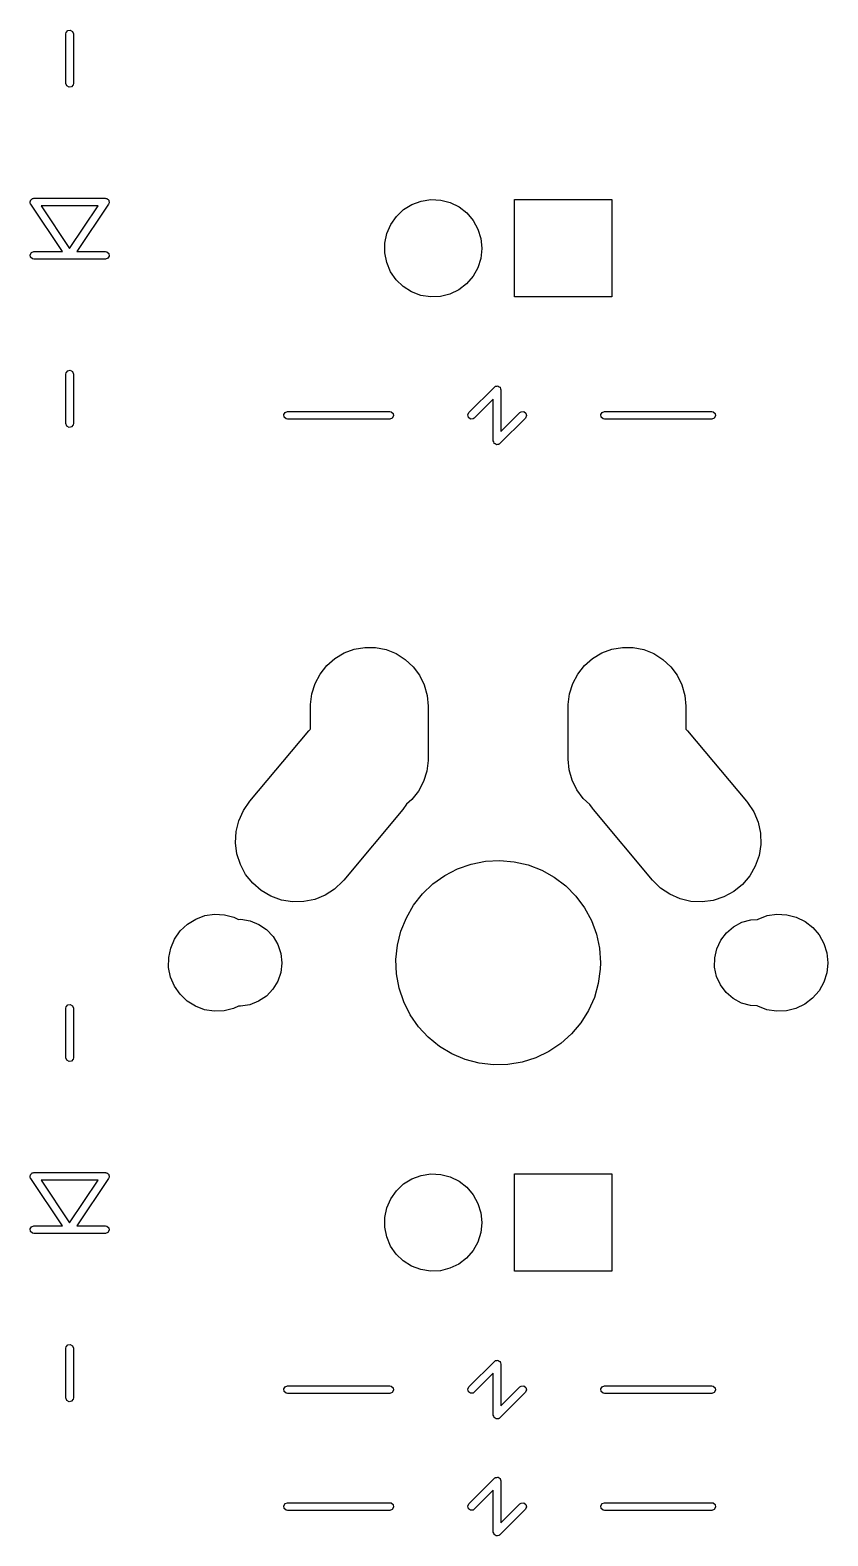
# Model space of a CAD drawing. Extents: x 0 to 132, y -20 to 105.
# Drawn here: x 37.69 to 53.3, y 21.61 to 51.05 of the extents above; entities that cross this region are included whole.
import ezdxf

# ---------------------------------------------------------------- set-up
doc = ezdxf.new("R2010")
doc.units = 0
doc.layers.add('BLACK', color=7, linetype='CONTINUOUS')

msp = doc.modelspace()

# ---------------------------------------------------------------- linework, layer by layer
at = {"layer": 'BLACK', "linetype": 'CONTINUOUS'}
for p, q in [((38.389, 50.9735), (38.3935, 50.9992)), ((38.389, 50.0035), (38.389, 50.9735)), ((38.3935, 50.9992), (38.4265, 51.0385)), ((38.4265, 51.0385), (38.477, 51.0474)), ((38.477, 51.0474), (38.5215, 51.0217)), ((38.5215, 51.0217), (38.539, 50.9735)), ((38.539, 50.9735), (38.539, 50.0035)), ((38.4065, 49.9553), (38.389, 50.0035)), ((38.451, 49.9296), (38.4065, 49.9553)), ((38.5015, 49.9385), (38.451, 49.9296)), ((38.5345, 49.9778), (38.5015, 49.9385)), ((38.539, 50.0035), (38.5345, 49.9778)), ((37.6901, 47.6965), (37.6955, 47.7058)), ((37.6929, 47.681), (37.6901, 47.6965)), ((37.6955, 47.7058), (37.6966, 47.7164)), ((37.6966, 47.7164), (37.7079, 47.7273)), ((37.7079, 47.7273), (37.7158, 47.741)), ((37.7158, 47.741), (37.7259, 47.7446)), ((37.7259, 47.7446), (37.7336, 47.752)), ((37.7336, 47.752), (37.7492, 47.7531)), ((37.7492, 47.7531), (37.764, 47.7585)), ((37.764, 47.7585), (39.164, 47.7585)), ((39.164, 47.7585), (39.1676, 47.7579)), ((39.1676, 47.7579), (39.1692, 47.7583)), ((39.1692, 47.7583), (39.1719, 47.7571)), ((39.1719, 47.7571), (39.1897, 47.754)), ((39.1897, 47.754), (39.2017, 47.7439)), ((39.2017, 47.7439), (39.216, 47.7375)), ((39.216, 47.7375), (39.2207, 47.7279)), ((39.2207, 47.7279), (39.229, 47.721)), ((39.229, 47.721), (39.2317, 47.7055)), ((39.2317, 47.7055), (39.2386, 47.6914)), ((45.1585, 47.6386), (45.3391, 47.7051)), ((45.3391, 47.7051), (45.5295, 47.7339)), ((45.5295, 47.7339), (45.7217, 47.7238)), ((45.7217, 47.7238), (45.908, 47.6753)), ((47.1635, 45.83), (47.1635, 47.735)), ((47.1635, 47.735), (49.0685, 47.735)), ((49.0685, 47.735), (49.0685, 45.83)), ((37.6912, 47.6654), (37.6929, 47.681)), ((37.6985, 47.6489), (37.6912, 47.6654)), ((37.699, 47.646), (37.6985, 47.6489)), ((37.7003, 47.6449), (37.699, 47.646)), ((37.7018, 47.6416), (37.7003, 47.6449)), ((38.3231, 46.7185), (37.7018, 47.6416)), ((37.9049, 47.6085), (38.464, 46.7778)), ((39.0231, 47.6085), (37.9049, 47.6085)), ((38.464, 46.7778), (39.0231, 47.6085)), ((39.2262, 47.6416), (38.6049, 46.7185)), ((39.23, 47.6569), (39.2262, 47.6416)), ((39.2379, 47.6705), (39.23, 47.6569)), ((39.2386, 47.6914), (39.236, 47.681)), ((39.236, 47.681), (39.2379, 47.6705)), ((44.7445, 47.2472), (44.855, 47.4049)), ((44.855, 47.4049), (44.9948, 47.5372)), ((44.9948, 47.5372), (45.1585, 47.6386)), ((45.908, 47.6753), (46.0807, 47.5903)), ((46.0807, 47.5903), (46.2329, 47.4723)), ((46.2329, 47.4723), (46.3581, 47.3261)), ((44.6681, 47.0705), (44.7445, 47.2472)), ((46.3581, 47.3261), (46.4515, 47.1577)), ((46.4515, 47.1577), (46.509, 46.974)), ((44.628, 46.6896), (44.6287, 46.8821)), ((44.6287, 46.8821), (44.6681, 47.0705)), ((46.509, 46.974), (46.5285, 46.7825)), ((37.6901, 46.6565), (37.7158, 46.701)), ((37.699, 46.606), (37.6901, 46.6565)), ((37.7383, 46.573), (37.699, 46.606)), ((37.7158, 46.701), (37.764, 46.7185)), ((37.764, 46.5685), (37.7383, 46.573)), ((37.764, 46.7185), (38.3231, 46.7185)), ((39.164, 46.5685), (37.764, 46.5685)), ((38.6049, 46.7185), (39.164, 46.7185)), ((39.164, 46.7185), (39.1897, 46.714)), ((39.2122, 46.586), (39.164, 46.5685)), ((39.1897, 46.714), (39.229, 46.681)), ((39.2379, 46.6305), (39.2122, 46.586)), ((39.229, 46.681), (39.2379, 46.6305)), ((44.6661, 46.5008), (44.628, 46.6896)), ((46.5077, 46.5845), (46.4488, 46.4012)), ((46.5285, 46.7758), (46.5077, 46.5845)), ((46.5285, 46.7825), (46.5285, 46.7758)), ((44.7413, 46.3236), (44.6661, 46.5008)), ((44.8506, 46.1652), (44.7413, 46.3236)), ((46.3543, 46.2334), (46.228, 46.0882)), ((46.4488, 46.4012), (46.3543, 46.2334)), ((44.9896, 46.0319), (44.8506, 46.1652)), ((45.1525, 45.9293), (44.9896, 46.0319)), ((45.3327, 45.8616), (45.1525, 45.9293)), ((46.0751, 45.9712), (45.9018, 45.8874)), ((46.228, 46.0882), (46.0751, 45.9712)), ((45.5228, 45.8315), (45.3327, 45.8616)), ((45.7151, 45.8402), (45.5228, 45.8315)), ((45.9018, 45.8874), (45.7151, 45.8402)), ((49.0685, 45.83), (47.1635, 45.83)), ((38.389, 44.3235), (38.3935, 44.3492)), ((38.389, 43.3535), (38.389, 44.3235)), ((38.3935, 44.3492), (38.4265, 44.3885)), ((38.4265, 44.3885), (38.477, 44.3974)), ((38.477, 44.3974), (38.5215, 44.3717)), ((38.5215, 44.3717), (38.539, 44.3235)), ((38.539, 44.3235), (38.539, 43.3535)), ((46.273, 43.5685), (46.773, 44.0685)), ((46.773, 44.0685), (46.7864, 44.0779)), ((46.7864, 44.0779), (46.7885, 44.0805)), ((46.7885, 44.0805), (46.7905, 44.0808)), ((46.7905, 44.0808), (46.7943, 44.0835)), ((46.7943, 44.0835), (46.8168, 44.0854)), ((46.8168, 44.0854), (46.839, 44.0894)), ((46.839, 44.0894), (46.842, 44.0876)), ((46.842, 44.0876), (46.8454, 44.0879)), ((46.8454, 44.0879), (46.8639, 44.075)), ((46.8639, 44.075), (46.8835, 44.0637)), ((46.8835, 44.0637), (46.8846, 44.0605)), ((46.8846, 44.0605), (46.8874, 44.0585)), ((46.8874, 44.0585), (46.8933, 44.0367)), ((46.8933, 44.0367), (46.901, 44.0155)), ((46.901, 44.0155), (46.901, 43.1966)), ((42.6778, 43.573), (42.726, 43.5905)), ((42.726, 43.5905), (44.726, 43.5905)), ((44.726, 43.5905), (44.7517, 43.586)), ((44.7517, 43.586), (44.791, 43.553)), ((46.751, 43.8344), (46.379, 43.4625)), ((46.751, 43.0155), (46.751, 43.8344)), ((47.273, 43.5685), (47.2943, 43.5835)), ((47.2943, 43.5835), (47.3454, 43.5879)), ((47.3454, 43.5879), (47.3874, 43.5585)), ((48.8778, 43.573), (48.926, 43.5905)), ((48.926, 43.5905), (51.026, 43.5905)), ((51.026, 43.5905), (51.0517, 43.586)), ((51.0517, 43.586), (51.091, 43.553)), ((38.4065, 43.3053), (38.389, 43.3535)), ((38.451, 43.2796), (38.4065, 43.3053)), ((38.5015, 43.2885), (38.451, 43.2796)), ((38.5345, 43.3278), (38.5015, 43.2885)), ((38.539, 43.3535), (38.5345, 43.3278)), ((42.6521, 43.5285), (42.6778, 43.573)), ((42.661, 43.478), (42.6521, 43.5285)), ((42.7003, 43.445), (42.661, 43.478)), ((42.726, 43.4405), (42.7003, 43.445)), ((44.726, 43.4405), (42.726, 43.4405)), ((44.7742, 43.458), (44.726, 43.4405)), ((44.7999, 43.5025), (44.7742, 43.458)), ((44.791, 43.553), (44.7999, 43.5025)), ((46.2513, 43.522), (46.273, 43.5685)), ((46.2646, 43.4725), (46.2513, 43.522)), ((46.3066, 43.4431), (46.2646, 43.4725)), ((46.3577, 43.4475), (46.3066, 43.4431)), ((46.379, 43.4625), (46.3577, 43.4475)), ((47.379, 43.4625), (46.879, 42.9625)), ((46.901, 43.1966), (47.273, 43.5685)), ((47.4007, 43.509), (47.379, 43.4625)), ((47.3874, 43.5585), (47.4007, 43.509)), ((48.8521, 43.5285), (48.8778, 43.573)), ((48.861, 43.478), (48.8521, 43.5285)), ((48.9003, 43.445), (48.861, 43.478)), ((48.926, 43.4405), (48.9003, 43.445)), ((51.026, 43.4405), (48.926, 43.4405)), ((51.0742, 43.458), (51.026, 43.4405)), ((51.0999, 43.5025), (51.0742, 43.458)), ((51.091, 43.553), (51.0999, 43.5025)), ((46.7587, 42.9943), (46.751, 43.0155)), ((46.7646, 42.9725), (46.7587, 42.9943)), ((46.7674, 42.9705), (46.7646, 42.9725)), ((46.7685, 42.9673), (46.7674, 42.9705)), ((46.7881, 42.956), (46.7685, 42.9673)), ((46.8066, 42.9431), (46.7881, 42.956)), ((46.81, 42.9434), (46.8066, 42.9431)), ((46.813, 42.9416), (46.81, 42.9434)), ((46.8352, 42.9456), (46.813, 42.9416)), ((46.8577, 42.9475), (46.8352, 42.9456)), ((46.8615, 42.9502), (46.8577, 42.9475)), ((46.8635, 42.9505), (46.8615, 42.9502)), ((46.8656, 42.9531), (46.8635, 42.9505)), ((46.879, 42.9625), (46.8656, 42.9531)), ((43.65, 38.7614), (43.8309, 38.869)), ((43.8309, 38.869), (44.0284, 38.9418)), ((44.0284, 38.9418), (44.2358, 38.9775)), ((44.2358, 38.9775), (44.4462, 38.9747)), ((44.4462, 38.9747), (44.6526, 38.9336)), ((44.6526, 38.9336), (44.8481, 38.8557)), ((48.69, 38.7614), (48.8709, 38.869)), ((48.8709, 38.869), (49.0684, 38.9418)), ((49.0684, 38.9418), (49.2758, 38.9775)), ((49.2758, 38.9775), (49.4862, 38.9747)), ((49.4862, 38.9747), (49.6926, 38.9336)), ((49.6926, 38.9336), (49.8881, 38.8557)), ((43.3615, 38.4573), (43.4918, 38.6226)), ((43.4918, 38.6226), (43.65, 38.7614)), ((44.8481, 38.8557), (45.0261, 38.7434)), ((45.0261, 38.7434), (45.1806, 38.6005)), ((45.1806, 38.6005), (45.3065, 38.4319)), ((48.4015, 38.4573), (48.5318, 38.6226)), ((48.5318, 38.6226), (48.69, 38.7614)), ((49.8881, 38.8557), (50.0661, 38.7434)), ((50.0661, 38.7434), (50.2206, 38.6005)), ((50.2206, 38.6005), (50.3465, 38.4319)), ((43.2635, 38.2711), (43.3615, 38.4573)), ((45.3065, 38.4319), (45.3996, 38.2431)), ((48.3035, 38.2711), (48.4015, 38.4573)), ((50.3465, 38.4319), (50.4396, 38.2431)), ((43.1764, 37.8611), (43.2011, 38.0701)), ((43.2011, 38.0701), (43.2635, 38.2711)), ((45.3996, 38.2431), (45.4567, 38.0406)), ((45.4567, 38.0406), (45.476, 37.831)), ((48.2164, 37.8611), (48.2411, 38.0701)), ((48.2411, 38.0701), (48.3035, 38.2711)), ((50.4396, 38.2431), (50.4967, 38.0406)), ((50.4967, 38.0406), (50.516, 37.831)), ((43.176, 37.831), (43.1764, 37.8611)), ((43.176, 37.383), (43.176, 37.831)), ((45.476, 37.831), (45.476, 36.794)), ((48.216, 37.831), (48.2164, 37.8611)), ((48.216, 36.794), (48.216, 37.831)), ((50.516, 37.831), (50.516, 37.38)), ((41.9882, 35.9706), (43.1452, 37.3495)), ((43.1452, 37.3495), (43.1657, 37.3733)), ((43.1657, 37.3733), (43.176, 37.383)), ((50.516, 37.38), (50.5468, 37.3495)), ((50.5468, 37.3495), (51.7038, 35.9706)), ((45.4509, 36.5549), (45.3885, 36.3539)), ((45.4756, 36.7639), (45.4509, 36.5549)), ((45.476, 36.794), (45.4756, 36.7639)), ((48.2353, 36.5844), (48.216, 36.794)), ((48.2924, 36.3819), (48.2353, 36.5844)), ((45.3885, 36.3539), (45.2905, 36.1677)), ((48.3855, 36.1931), (48.2924, 36.3819)), ((41.863, 35.7902), (41.9882, 35.9706)), ((45.1602, 36.0024), (45.056, 35.911)), ((45.2905, 36.1677), (45.1602, 36.0024)), ((48.5114, 36.0245), (48.3855, 36.1931)), ((48.639, 35.9066), (48.5114, 36.0245)), ((51.7038, 35.9706), (51.7237, 35.9463)), ((51.7237, 35.9463), (51.8441, 35.7627)), ((41.7728, 35.59), (41.863, 35.7902)), ((44.9837, 35.8068), (43.8267, 34.4279)), ((45.056, 35.911), (44.9837, 35.8068)), ((48.6884, 35.8312), (48.639, 35.9066)), ((48.7083, 35.8068), (48.6884, 35.8312)), ((49.8653, 34.4279), (48.7083, 35.8068)), ((51.8441, 35.7627), (51.929, 35.5601)), ((41.7082, 35.1574), (41.7206, 35.3767)), ((41.7206, 35.3767), (41.7728, 35.59)), ((51.929, 35.5601), (51.9756, 35.3455)), ((51.9756, 35.3455), (51.9823, 35.126)), ((41.7359, 34.9396), (41.7082, 35.1574)), ((51.9823, 35.126), (51.9489, 34.909)), ((41.8028, 34.7304), (41.7359, 34.9396)), ((46.0517, 34.648), (46.3183, 34.7416)), ((46.3183, 34.7416), (46.5953, 34.7967)), ((46.5953, 34.7967), (46.8774, 34.8123)), ((46.8774, 34.8123), (47.1589, 34.7879)), ((47.1589, 34.7879), (47.4341, 34.7241)), ((51.9489, 34.909), (51.8765, 34.7017)), ((41.9068, 34.537), (41.8028, 34.7304)), ((42.0442, 34.3657), (41.9068, 34.537)), ((45.5712, 34.3535), (45.801, 34.5178)), ((45.801, 34.5178), (46.0517, 34.648)), ((47.4341, 34.7241), (47.6976, 34.6222)), ((47.6976, 34.6222), (47.944, 34.4841)), ((47.944, 34.4841), (48.1686, 34.3127)), ((51.7675, 34.511), (51.6256, 34.3434)), ((51.8765, 34.7017), (51.7675, 34.511)), ((42.2106, 34.2224), (42.0442, 34.3657)), ((42.4003, 34.1117), (42.2106, 34.2224)), ((43.6462, 34.2537), (43.4615, 34.1349)), ((43.8062, 34.4041), (43.6462, 34.2537)), ((43.8267, 34.4279), (43.8062, 34.4041)), ((45.1918, 33.9367), (45.3667, 34.1585)), ((45.3667, 34.1585), (45.5712, 34.3535)), ((48.1686, 34.3127), (48.3668, 34.1114)), ((50.0213, 34.2733), (49.8653, 34.4279)), ((50.2028, 34.1497), (50.0213, 34.2733)), ((51.4556, 34.2044), (51.2631, 34.0988)), ((51.6256, 34.3434), (51.4556, 34.2044)), ((42.607, 34.0375), (42.4003, 34.1117)), ((42.8237, 34.0022), (42.607, 34.0375)), ((43.0433, 34.007), (42.8237, 34.0022)), ((43.2583, 34.0517), (43.0433, 34.007)), ((43.4615, 34.1349), (43.2583, 34.0517)), ((45.0499, 33.6924), (45.1918, 33.9367)), ((48.3668, 34.1114), (48.5347, 33.8842)), ((48.5347, 33.8842), (48.6688, 33.6355)), ((50.4038, 34.0613), (50.2028, 34.1497)), ((50.6175, 34.011), (50.4038, 34.0613)), ((50.8369, 34.0004), (50.6175, 34.011)), ((51.0545, 34.03), (50.8369, 34.0004)), ((51.2631, 34.0988), (51.0545, 34.03)), ((40.6269, 33.4333), (40.7664, 33.5652)), ((40.7664, 33.5652), (40.9295, 33.6664)), ((40.9295, 33.6664), (41.1097, 33.7327)), ((41.1097, 33.7327), (41.2996, 33.7614)), ((41.2996, 33.7614), (41.4913, 33.7513)), ((41.4913, 33.7513), (41.6771, 33.7029)), ((41.6771, 33.7029), (41.7669, 33.6587)), ((41.7669, 33.6587), (41.8134, 33.6612)), ((41.8134, 33.6612), (41.9946, 33.6312)), ((41.9946, 33.6312), (42.1651, 33.563)), ((44.9439, 33.4305), (45.0499, 33.6924)), ((48.6688, 33.6355), (48.7666, 33.3705)), ((51.4507, 33.5172), (51.6131, 33.6028)), ((51.6131, 33.6028), (51.7901, 33.6516)), ((51.7901, 33.6516), (51.9164, 33.6582)), ((51.9164, 33.6582), (51.9295, 33.6664)), ((51.9295, 33.6664), (52.1097, 33.7327)), ((52.1097, 33.7327), (52.2996, 33.7614)), ((52.2996, 33.7614), (52.4913, 33.7513)), ((52.4913, 33.7513), (52.6771, 33.7029)), ((52.6771, 33.7029), (52.8494, 33.6181)), ((52.8494, 33.6181), (53.0011, 33.5005)), ((40.4405, 33.0998), (40.5167, 33.276)), ((40.5167, 33.276), (40.6269, 33.4333)), ((42.1651, 33.563), (42.3169, 33.4598)), ((42.3169, 33.4598), (42.443, 33.3264)), ((42.443, 33.3264), (42.5376, 33.169)), ((44.8758, 33.1564), (44.9439, 33.4305)), ((48.7666, 33.3705), (48.826, 33.0943)), ((51.1989, 33.2528), (51.3105, 33.3987)), ((51.3105, 33.3987), (51.4507, 33.5172)), ((53.0011, 33.5005), (53.1261, 33.3547)), ((53.1261, 33.3547), (53.2192, 33.1867)), ((40.4012, 32.9118), (40.4405, 33.0998)), ((42.5376, 33.169), (42.5962, 32.995)), ((42.5962, 32.995), (42.616, 32.8125)), ((44.847, 32.8753), (44.8758, 33.1564)), ((48.826, 33.0943), (48.846, 32.8125)), ((51.0813, 32.9072), (51.1213, 33.0864)), ((51.1213, 33.0864), (51.1989, 33.2528)), ((53.2192, 33.1867), (53.2766, 33.0035)), ((53.2766, 33.0035), (53.296, 32.8125)), ((40.4005, 32.7198), (40.4012, 32.9118)), ((40.4385, 32.5316), (40.4005, 32.7198)), ((42.616, 32.8066), (42.5949, 32.6242)), ((42.616, 32.8125), (42.616, 32.8066)), ((44.8581, 32.593), (44.847, 32.8753)), ((48.8421, 32.6869), (48.8044, 32.4069)), ((48.846, 32.8125), (48.8421, 32.6869)), ((51.0807, 32.7237), (51.0813, 32.9072)), ((51.1195, 32.5442), (51.0807, 32.7237)), ((53.296, 32.8059), (53.2752, 32.615)), ((53.296, 32.8125), (53.296, 32.8059)), ((40.5135, 32.3548), (40.4385, 32.5316)), ((42.5351, 32.4506), (42.4394, 32.2939)), ((42.5949, 32.6242), (42.5351, 32.4506)), ((44.9088, 32.3151), (44.8581, 32.593)), ((48.8044, 32.4069), (48.7278, 32.135)), ((51.1959, 32.3773), (51.1195, 32.5442)), ((53.2165, 32.4322), (53.1223, 32.2649)), ((53.2752, 32.615), (53.2165, 32.4322)), ((40.6225, 32.1968), (40.5135, 32.3548)), ((40.7611, 32.0639), (40.6225, 32.1968)), ((42.3124, 32.1614), (42.1598, 32.0592)), ((42.4394, 32.2939), (42.3124, 32.1614)), ((44.9982, 32.0471), (44.9088, 32.3151)), ((48.7278, 32.135), (48.6135, 31.8766)), ((51.3064, 32.2306), (51.1959, 32.3773)), ((51.4458, 32.1112), (51.3064, 32.2306)), ((51.6076, 32.0244), (51.4458, 32.1112)), ((52.9963, 32.12), (52.8438, 32.0034)), ((53.1223, 32.2649), (52.9963, 32.12)), ((38.389, 31.9235), (38.3935, 31.9492)), ((38.389, 30.9535), (38.389, 31.9235)), ((38.3935, 31.9492), (38.4265, 31.9885)), ((38.4265, 31.9885), (38.477, 31.9974)), ((38.477, 31.9974), (38.5215, 31.9717)), ((38.5215, 31.9717), (38.539, 31.9235)), ((38.539, 31.9235), (38.539, 30.9535)), ((40.9236, 31.9616), (40.7611, 32.0639)), ((41.1033, 31.894), (40.9236, 31.9616)), ((41.293, 31.864), (41.1033, 31.894)), ((41.4848, 31.8727), (41.293, 31.864)), ((41.6709, 31.9198), (41.4848, 31.8727)), ((41.7664, 31.966), (41.6709, 31.9198)), ((41.8075, 31.9635), (41.7664, 31.966)), ((41.9889, 31.9922), (41.8075, 31.9635)), ((42.1598, 32.0592), (41.9889, 31.9922)), ((45.1245, 31.7944), (44.9982, 32.0471)), ((48.6135, 31.8766), (48.464, 31.6369)), ((51.7842, 31.9744), (51.6076, 32.0244)), ((51.9156, 31.9666), (51.7842, 31.9744)), ((51.9236, 31.9616), (51.9156, 31.9666)), ((52.1033, 31.894), (51.9236, 31.9616)), ((52.293, 31.864), (52.1033, 31.894)), ((52.4848, 31.8727), (52.293, 31.864)), ((52.6709, 31.9198), (52.4848, 31.8727)), ((52.8438, 32.0034), (52.6709, 31.9198)), ((45.2851, 31.562), (45.1245, 31.7944)), ((45.4769, 31.3546), (45.2851, 31.562)), ((48.464, 31.6369), (48.2823, 31.4207)), ((45.696, 31.1762), (45.4769, 31.3546)), ((48.0718, 31.2322), (47.8369, 31.0752)), ((48.2823, 31.4207), (48.0718, 31.2322)), ((38.4065, 30.9053), (38.389, 30.9535)), ((38.5345, 30.9278), (38.5015, 30.8885)), ((38.539, 30.9535), (38.5345, 30.9278)), ((45.938, 31.0305), (45.696, 31.1762)), ((46.1982, 30.9203), (45.938, 31.0305)), ((46.4712, 30.8479), (46.1982, 30.9203)), ((47.5822, 30.9529), (47.3129, 30.8678)), ((47.8369, 31.0752), (47.5822, 30.9529)), ((38.451, 30.8796), (38.4065, 30.9053)), ((38.5015, 30.8885), (38.451, 30.8796)), ((46.7518, 30.8147), (46.4712, 30.8479)), ((47.0342, 30.8214), (46.7518, 30.8147)), ((47.3129, 30.8678), (47.0342, 30.8214)), ((37.6901, 28.6465), (37.6955, 28.6558)), ((37.6929, 28.631), (37.6901, 28.6465)), ((37.6912, 28.6154), (37.6929, 28.631)), ((37.6985, 28.5989), (37.6912, 28.6154)), ((37.6955, 28.6558), (37.6966, 28.6664)), ((37.6966, 28.6664), (37.7079, 28.6773)), ((37.699, 28.596), (37.6985, 28.5989)), ((37.7003, 28.5949), (37.699, 28.596)), ((37.7018, 28.5916), (37.7003, 28.5949)), ((38.3231, 27.6685), (37.7018, 28.5916)), ((37.7079, 28.6773), (37.7158, 28.691)), ((37.7158, 28.691), (37.7259, 28.6946)), ((37.7259, 28.6946), (37.7336, 28.702)), ((37.7336, 28.702), (37.7492, 28.7031)), ((37.7492, 28.7031), (37.764, 28.7085)), ((37.764, 28.7085), (39.164, 28.7085)), ((39.2262, 28.5916), (38.6049, 27.6685)), ((39.164, 28.7085), (39.1676, 28.7079)), ((39.1676, 28.7079), (39.1692, 28.7083)), ((39.1692, 28.7083), (39.1719, 28.7071)), ((39.1719, 28.7071), (39.1897, 28.704)), ((39.1897, 28.704), (39.2017, 28.6939)), ((39.2017, 28.6939), (39.216, 28.6875)), ((39.216, 28.6875), (39.2207, 28.6779)), ((39.2207, 28.6779), (39.229, 28.671)), ((39.23, 28.6069), (39.2262, 28.5916)), ((39.229, 28.671), (39.2317, 28.6555)), ((39.2379, 28.6205), (39.23, 28.6069)), ((39.2317, 28.6555), (39.2386, 28.6414)), ((39.2386, 28.6414), (39.236, 28.631)), ((39.236, 28.631), (39.2379, 28.6205)), ((44.9948, 28.4872), (45.1585, 28.5886)), ((45.1585, 28.5886), (45.3391, 28.6551)), ((45.3391, 28.6551), (45.5295, 28.6839)), ((45.5295, 28.6839), (45.7217, 28.6738)), ((45.7217, 28.6738), (45.908, 28.6253)), ((45.908, 28.6253), (46.0807, 28.5403)), ((47.1635, 26.78), (47.1635, 28.685)), ((47.1635, 28.685), (49.0685, 28.685)), ((49.0685, 28.685), (49.0685, 26.78)), ((37.9049, 28.5585), (38.464, 27.7278)), ((39.0231, 28.5585), (37.9049, 28.5585)), ((38.464, 27.7278), (39.0231, 28.5585)), ((44.7445, 28.1972), (44.855, 28.3549)), ((44.855, 28.3549), (44.9948, 28.4872)), ((46.0807, 28.5403), (46.2329, 28.4223)), ((46.2329, 28.4223), (46.3581, 28.2761)), ((46.3581, 28.2761), (46.4515, 28.1077)), ((44.6287, 27.8321), (44.6681, 28.0205)), ((44.6681, 28.0205), (44.7445, 28.1972)), ((46.4515, 28.1077), (46.509, 27.924)), ((44.628, 27.6396), (44.6287, 27.8321)), ((46.5285, 27.7258), (46.5077, 27.5345)), ((46.509, 27.924), (46.5285, 27.7325)), ((46.5285, 27.7325), (46.5285, 27.7258)), ((37.6901, 27.6065), (37.7158, 27.651)), ((37.699, 27.556), (37.6901, 27.6065)), ((37.7383, 27.523), (37.699, 27.556)), ((37.7158, 27.651), (37.764, 27.6685)), ((37.764, 27.5185), (37.7383, 27.523)), ((37.764, 27.6685), (38.3231, 27.6685)), ((39.164, 27.5185), (37.764, 27.5185)), ((38.6049, 27.6685), (39.164, 27.6685)), ((39.164, 27.6685), (39.1897, 27.664)), ((39.2122, 27.536), (39.164, 27.5185)), ((39.1897, 27.664), (39.229, 27.631)), ((39.2379, 27.5805), (39.2122, 27.536)), ((39.229, 27.631), (39.2379, 27.5805)), ((44.6661, 27.4508), (44.628, 27.6396)), ((44.7413, 27.2736), (44.6661, 27.4508)), ((46.5077, 27.5345), (46.4488, 27.3512)), ((44.8506, 27.1152), (44.7413, 27.2736)), ((44.9896, 26.9819), (44.8506, 27.1152)), ((46.3543, 27.1834), (46.228, 27.0382)), ((46.4488, 27.3512), (46.3543, 27.1834)), ((45.1525, 26.8793), (44.9896, 26.9819)), ((45.3327, 26.8116), (45.1525, 26.8793)), ((45.5228, 26.7815), (45.3327, 26.8116)), ((45.9018, 26.8374), (45.7151, 26.7902)), ((46.0751, 26.9212), (45.9018, 26.8374)), ((46.228, 27.0382), (46.0751, 26.9212)), ((45.7151, 26.7902), (45.5228, 26.7815)), ((49.0685, 26.78), (47.1635, 26.78)), ((38.3935, 25.2992), (38.4265, 25.3385)), ((38.4265, 25.3385), (38.477, 25.3474)), ((38.477, 25.3474), (38.5215, 25.3217)), ((38.5215, 25.3217), (38.539, 25.2735)), ((38.389, 25.2735), (38.3935, 25.2992)), ((38.389, 24.3035), (38.389, 25.2735)), ((38.539, 25.2735), (38.539, 24.3035)), ((46.773, 25.0185), (46.7864, 25.0279)), ((46.7864, 25.0279), (46.7885, 25.0305)), ((46.7885, 25.0305), (46.7905, 25.0308)), ((46.7905, 25.0308), (46.7943, 25.0335)), ((46.7943, 25.0335), (46.8168, 25.0354)), ((46.8168, 25.0354), (46.839, 25.0394)), ((46.839, 25.0394), (46.842, 25.0376)), ((46.842, 25.0376), (46.8454, 25.0379)), ((46.8454, 25.0379), (46.8639, 25.025)), ((46.273, 24.5185), (46.773, 25.0185)), ((46.751, 24.7844), (46.379, 24.4125)), ((46.751, 23.9655), (46.751, 24.7844)), ((46.8639, 25.025), (46.8835, 25.0137)), ((46.8835, 25.0137), (46.8846, 25.0105)), ((46.8846, 25.0105), (46.8874, 25.0085)), ((46.8874, 25.0085), (46.8933, 24.9867)), ((46.8933, 24.9867), (46.901, 24.9655)), ((46.901, 24.9655), (46.901, 24.1466)), ((42.6521, 24.4785), (42.6778, 24.523)), ((42.661, 24.428), (42.6521, 24.4785)), ((42.6778, 24.523), (42.726, 24.5405)), ((42.726, 24.5405), (44.726, 24.5405)), ((44.726, 24.5405), (44.7517, 24.536)), ((44.7517, 24.536), (44.791, 24.503)), ((44.7999, 24.4525), (44.7742, 24.408)), ((44.791, 24.503), (44.7999, 24.4525)), ((46.2513, 24.472), (46.273, 24.5185)), ((46.2646, 24.4225), (46.2513, 24.472)), ((46.901, 24.1466), (47.273, 24.5185)), ((47.273, 24.5185), (47.2943, 24.5335)), ((47.2943, 24.5335), (47.3454, 24.5379)), ((47.3454, 24.5379), (47.3874, 24.5085)), ((47.4007, 24.459), (47.379, 24.4125)), ((47.3874, 24.5085), (47.4007, 24.459)), ((48.8521, 24.4785), (48.8778, 24.523)), ((48.861, 24.428), (48.8521, 24.4785)), ((48.8778, 24.523), (48.926, 24.5405)), ((48.926, 24.5405), (51.026, 24.5405)), ((51.026, 24.5405), (51.0517, 24.536)), ((51.0517, 24.536), (51.091, 24.503)), ((51.0999, 24.4525), (51.0742, 24.408)), ((51.091, 24.503), (51.0999, 24.4525)), ((38.4065, 24.2553), (38.389, 24.3035)), ((38.451, 24.2296), (38.4065, 24.2553)), ((38.5015, 24.2385), (38.451, 24.2296)), ((38.5345, 24.2778), (38.5015, 24.2385)), ((38.539, 24.3035), (38.5345, 24.2778)), ((42.7003, 24.395), (42.661, 24.428)), ((42.726, 24.3905), (42.7003, 24.395)), ((44.726, 24.3905), (42.726, 24.3905)), ((44.7742, 24.408), (44.726, 24.3905)), ((46.3066, 24.3931), (46.2646, 24.4225)), ((46.3577, 24.3975), (46.3066, 24.3931)), ((46.379, 24.4125), (46.3577, 24.3975)), ((47.379, 24.4125), (46.879, 23.9125)), ((48.9003, 24.395), (48.861, 24.428)), ((48.926, 24.3905), (48.9003, 24.395)), ((51.026, 24.3905), (48.926, 24.3905)), ((51.0742, 24.408), (51.026, 24.3905)), ((46.7587, 23.9443), (46.751, 23.9655)), ((46.7646, 23.9225), (46.7587, 23.9443)), ((46.7674, 23.9205), (46.7646, 23.9225)), ((46.7685, 23.9173), (46.7674, 23.9205)), ((46.7881, 23.906), (46.7685, 23.9173)), ((46.8066, 23.8931), (46.7881, 23.906)), ((46.81, 23.8934), (46.8066, 23.8931)), ((46.813, 23.8916), (46.81, 23.8934)), ((46.8352, 23.8956), (46.813, 23.8916)), ((46.8577, 23.8975), (46.8352, 23.8956)), ((46.8615, 23.9002), (46.8577, 23.8975)), ((46.8635, 23.9005), (46.8615, 23.9002)), ((46.8656, 23.9031), (46.8635, 23.9005)), ((46.879, 23.9125), (46.8656, 23.9031)), ((46.273, 22.2325), (46.773, 22.7325)), ((46.773, 22.7325), (46.7864, 22.7419)), ((46.7864, 22.7419), (46.7885, 22.7445)), ((46.7885, 22.7445), (46.7905, 22.7448)), ((46.7905, 22.7448), (46.7943, 22.7475)), ((46.7943, 22.7475), (46.8168, 22.7494)), ((46.8168, 22.7494), (46.839, 22.7534)), ((46.839, 22.7534), (46.842, 22.7516)), ((46.842, 22.7516), (46.8454, 22.7519)), ((46.8454, 22.7519), (46.8639, 22.739)), ((46.8639, 22.739), (46.8835, 22.7277)), ((46.8835, 22.7277), (46.8846, 22.7245)), ((46.8846, 22.7245), (46.8874, 22.7225)), ((46.8874, 22.7225), (46.8933, 22.7007)), ((46.8933, 22.7007), (46.901, 22.6795)), ((46.901, 22.6795), (46.901, 21.8606)), ((46.751, 22.4984), (46.379, 22.1265)), ((46.751, 21.6795), (46.751, 22.4984)), ((42.6521, 22.1925), (42.6778, 22.237)), ((42.661, 22.142), (42.6521, 22.1925)), ((42.7003, 22.109), (42.661, 22.142)), ((42.6778, 22.237), (42.726, 22.2545)), ((42.726, 22.1045), (42.7003, 22.109)), ((42.726, 22.2545), (44.726, 22.2545)), ((44.726, 22.1045), (42.726, 22.1045)), ((44.726, 22.2545), (44.7517, 22.25)), ((44.7742, 22.122), (44.726, 22.1045)), ((44.7517, 22.25), (44.791, 22.217)), ((44.7999, 22.1665), (44.7742, 22.122)), ((44.791, 22.217), (44.7999, 22.1665)), ((46.2513, 22.186), (46.273, 22.2325)), ((46.2646, 22.1365), (46.2513, 22.186)), ((46.3066, 22.1071), (46.2646, 22.1365)), ((46.3577, 22.1115), (46.3066, 22.1071)), ((46.379, 22.1265), (46.3577, 22.1115)), ((47.379, 22.1265), (46.879, 21.6265)), ((46.901, 21.8606), (47.273, 22.2325)), ((47.273, 22.2325), (47.2943, 22.2475)), ((47.2943, 22.2475), (47.3454, 22.2519)), ((47.3454, 22.2519), (47.3874, 22.2225)), ((47.4007, 22.173), (47.379, 22.1265)), ((47.3874, 22.2225), (47.4007, 22.173)), ((48.8521, 22.1925), (48.8778, 22.237)), ((48.861, 22.142), (48.8521, 22.1925)), ((48.9003, 22.109), (48.861, 22.142)), ((48.8778, 22.237), (48.926, 22.2545)), ((48.926, 22.1045), (48.9003, 22.109)), ((48.926, 22.2545), (51.026, 22.2545)), ((51.026, 22.1045), (48.926, 22.1045)), ((51.026, 22.2545), (51.0517, 22.25)), ((51.0742, 22.122), (51.026, 22.1045)), ((51.0517, 22.25), (51.091, 22.217)), ((51.0999, 22.1665), (51.0742, 22.122)), ((51.091, 22.217), (51.0999, 22.1665)), ((46.7587, 21.6583), (46.751, 21.6795)), ((46.7646, 21.6365), (46.7587, 21.6583)), ((46.7674, 21.6345), (46.7646, 21.6365)), ((46.7685, 21.6313), (46.7674, 21.6345)), ((46.7881, 21.62), (46.7685, 21.6313)), ((46.8066, 21.6071), (46.7881, 21.62)), ((46.81, 21.6074), (46.8066, 21.6071)), ((46.813, 21.6056), (46.81, 21.6074)), ((46.8352, 21.6096), (46.813, 21.6056)), ((46.8577, 21.6115), (46.8352, 21.6096)), ((46.8615, 21.6142), (46.8577, 21.6115)), ((46.8635, 21.6145), (46.8615, 21.6142)), ((46.8656, 21.6171), (46.8635, 21.6145)), ((46.879, 21.6265), (46.8656, 21.6171))]:
    msp.add_line(p, q, dxfattribs=at)

doc.saveas('drawing.dxf')
